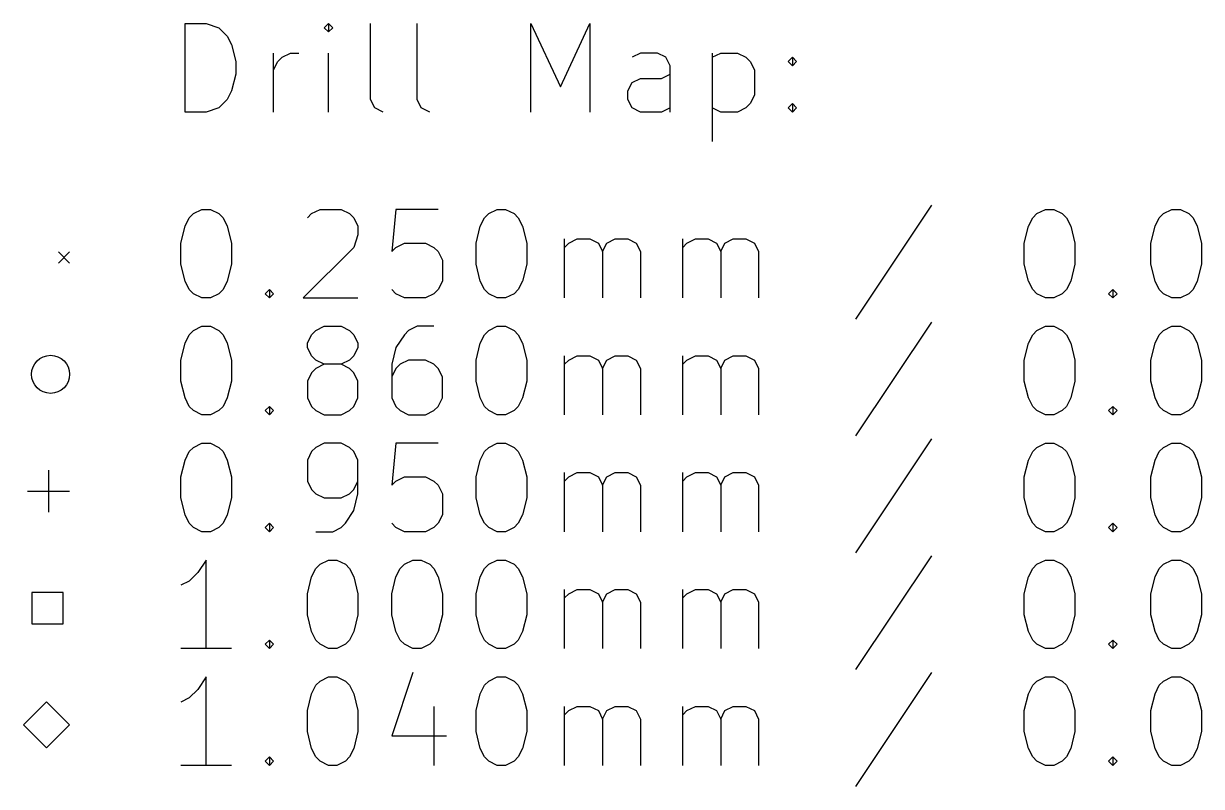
# Model space of a CAD drawing. Extents: x 53 to 275, y -173 to -40.
# Drawn here: x 53.91 to 80.51, y -158.4 to -141.16 of the extents above; entities that cross this region are included whole.
import ezdxf

# ---------------------------------------------------------------- set-up
doc = ezdxf.new("R2010")
doc.units = 0
doc.layers.add('BLACK', color=7, linetype='CONTINUOUS')

msp = doc.modelspace()

# ---------------------------------------------------------------- linework, layer by layer
at = {"layer": 'BLACK', "linetype": 'CONTINUOUS'}
for p, q in [((57.557768, -143.164838), (57.557768, -141.164838)), ((57.557768, -141.164838), (58.033958, -141.164838)), ((58.033958, -141.164838), (58.319673, -141.260076)), ((60.795863, -141.164838), (60.700625, -141.260076)), ((60.891101, -141.260076), (60.795863, -141.164838)), ((60.795863, -141.164838), (60.795863, -141.355314)), ((61.748244, -142.879123), (61.748244, -141.164838)), ((62.795863, -142.879123), (62.795863, -141.164838)), ((65.367292, -143.164838), (65.367292, -141.164838)), ((65.367292, -141.164838), (66.033959, -142.593409)), ((66.033959, -142.593409), (66.700625, -141.164838)), ((66.700625, -141.164838), (66.700625, -143.164838)), ((58.319673, -141.260076), (58.510149, -141.450552)), ((58.510149, -141.450552), (58.605387, -141.641028)), ((60.700625, -141.260076), (60.795863, -141.355314)), ((60.795863, -141.355314), (60.891101, -141.260076)), ((58.605387, -141.641028), (58.700625, -142.02198)), ((58.700625, -142.02198), (58.700625, -142.307695)), ((59.557768, -143.164838), (59.557768, -141.831504)), ((59.557768, -142.212457), (59.653006, -142.02198)), ((59.653006, -142.02198), (59.748244, -141.926742)), ((59.748244, -141.926742), (59.93872, -141.831504)), ((59.93872, -141.831504), (60.129197, -141.831504)), ((60.795863, -143.164838), (60.795863, -141.831504)), ((67.843482, -141.831504), (67.653006, -141.926742)), ((68.224435, -141.831504), (67.843482, -141.831504)), ((68.414911, -141.926742), (68.224435, -141.831504)), ((68.510149, -142.117219), (68.414911, -141.926742)), ((69.46253, -141.831504), (69.46253, -143.831504)), ((69.46253, -141.926742), (69.653006, -141.831504)), ((69.653006, -141.831504), (70.033959, -141.831504)), ((70.033959, -141.831504), (70.224435, -141.926742)), ((70.224435, -141.926742), (70.319673, -142.02198)), ((70.319673, -142.02198), (70.414911, -142.212457)), ((71.176816, -142.02198), (71.272054, -141.926742)), ((71.272054, -142.117219), (71.176816, -142.02198)), ((71.272054, -141.926742), (71.367292, -142.02198)), ((71.272054, -141.926742), (71.272054, -142.117219)), ((71.367292, -142.02198), (71.272054, -142.117219)), ((58.700625, -142.307695), (58.605387, -142.688647)), ((68.319673, -142.402933), (68.510149, -142.307695)), ((68.510149, -143.164838), (68.510149, -142.117219)), ((70.414911, -142.212457), (70.414911, -142.783885)), ((67.557768, -142.688647), (67.653006, -142.498171)), ((67.653006, -142.498171), (67.843482, -142.402933)), ((67.843482, -142.402933), (68.319673, -142.402933)), ((58.605387, -142.688647), (58.510149, -142.879123)), ((67.557768, -142.879123), (67.557768, -142.688647)), ((70.414911, -142.783885), (70.319673, -142.974361)), ((58.319673, -143.0696), (58.033958, -143.164838)), ((58.510149, -142.879123), (58.319673, -143.0696)), ((61.843482, -143.0696), (61.748244, -142.879123)), ((62.033958, -143.164838), (61.843482, -143.0696)), ((62.891101, -143.0696), (62.795863, -142.879123)), ((63.081577, -143.164838), (62.891101, -143.0696)), ((67.653006, -143.0696), (67.557768, -142.879123)), ((67.843482, -143.164838), (67.653006, -143.0696)), ((68.510149, -143.0696), (68.319673, -143.164838)), ((69.653006, -143.164838), (69.46253, -143.0696)), ((70.224435, -143.0696), (70.033959, -143.164838)), ((70.319673, -142.974361), (70.224435, -143.0696)), ((71.176816, -143.0696), (71.272054, -142.974361)), ((71.272054, -143.164838), (71.176816, -143.0696)), ((71.272054, -142.974361), (71.367292, -143.0696)), ((71.272054, -142.974361), (71.272054, -143.164838)), ((71.367292, -143.0696), (71.272054, -143.164838)), ((58.033958, -143.164838), (57.557768, -143.164838)), ((68.319673, -143.164838), (67.843482, -143.164838)), ((70.033959, -143.164838), (69.653006, -143.164838)), ((57.653006, -145.555314), (57.748244, -145.460076)), ((57.748244, -145.460076), (57.93872, -145.364838)), ((57.93872, -145.364838), (58.129197, -145.364838)), ((58.129197, -145.364838), (58.319673, -145.460076)), ((58.319673, -145.460076), (58.414911, -145.555314)), ((60.319673, -145.555314), (60.414911, -145.460076)), ((60.414911, -145.460076), (60.605387, -145.364838)), ((60.605387, -145.364838), (61.081578, -145.364838)), ((61.081578, -145.364838), (61.272054, -145.460076)), ((61.272054, -145.460076), (61.367292, -145.555314)), ((62.319673, -145.364838), (62.224435, -146.317219)), ((63.272054, -145.364838), (62.319673, -145.364838)), ((64.319673, -145.555314), (64.414911, -145.460076)), ((64.414911, -145.460076), (64.605387, -145.364838)), ((64.605387, -145.364838), (64.795864, -145.364838)), ((64.795864, -145.364838), (64.98634, -145.460076)), ((64.98634, -145.460076), (65.081578, -145.555314)), ((74.414912, -145.2696), (72.700627, -147.841028)), ((76.700627, -145.555314), (76.795865, -145.460076)), ((76.795865, -145.460076), (76.986341, -145.364838)), ((76.986341, -145.364838), (77.176818, -145.364838)), ((77.176818, -145.364838), (77.367294, -145.460076)), ((77.367294, -145.460076), (77.462532, -145.555314)), ((79.55777, -145.555314), (79.653008, -145.460076)), ((79.653008, -145.460076), (79.843484, -145.364838)), ((79.843484, -145.364838), (80.033961, -145.364838)), ((80.033961, -145.364838), (80.224437, -145.460076)), ((80.224437, -145.460076), (80.319675, -145.555314)), ((57.46253, -146.126742), (57.557768, -145.74579)), ((57.557768, -145.74579), (57.653006, -145.555314)), ((58.414911, -145.555314), (58.510149, -145.74579)), ((58.510149, -145.74579), (58.605387, -146.126742)), ((61.367292, -145.555314), (61.46253, -145.74579)), ((61.46253, -145.74579), (61.46253, -145.936266)), ((64.129197, -146.126742), (64.224435, -145.74579)), ((64.224435, -145.74579), (64.319673, -145.555314)), ((65.081578, -145.555314), (65.176816, -145.74579)), ((65.176816, -145.74579), (65.272054, -146.126742)), ((76.510151, -146.126742), (76.605389, -145.74579)), ((76.605389, -145.74579), (76.700627, -145.555314)), ((77.462532, -145.555314), (77.55777, -145.74579)), ((77.55777, -145.74579), (77.653008, -146.126742)), ((79.367294, -146.126742), (79.462532, -145.74579)), ((79.462532, -145.74579), (79.55777, -145.555314)), ((80.319675, -145.555314), (80.414913, -145.74579)), ((80.414913, -145.74579), (80.510151, -146.126742)), ((61.46253, -145.936266), (61.367292, -146.22198)), ((66.129197, -147.364838), (66.129197, -146.031504)), ((66.224435, -146.126742), (66.414911, -146.031504)), ((66.414911, -146.031504), (66.700626, -146.031504)), ((66.700626, -146.031504), (66.891102, -146.126742)), ((67.081578, -146.126742), (67.272054, -146.031504)), ((67.272054, -146.031504), (67.557768, -146.031504)), ((67.557768, -146.031504), (67.748245, -146.126742)), ((68.795864, -147.364838), (68.795864, -146.031504)), ((68.891102, -146.126742), (69.081578, -146.031504)), ((69.081578, -146.031504), (69.367293, -146.031504)), ((69.367293, -146.031504), (69.557769, -146.126742)), ((69.748245, -146.126742), (69.938721, -146.031504)), ((69.938721, -146.031504), (70.224435, -146.031504)), ((70.224435, -146.031504), (70.414912, -146.126742)), ((57.46253, -146.602933), (57.46253, -146.126742)), ((58.605387, -146.126742), (58.605387, -146.602933)), ((61.367292, -146.22198), (60.224435, -147.364838)), ((62.224435, -146.317219), (62.319673, -146.22198)), ((62.319673, -146.22198), (62.510149, -146.126742)), ((62.510149, -146.126742), (62.98634, -146.126742)), ((62.98634, -146.126742), (63.176816, -146.22198)), ((63.176816, -146.22198), (63.272054, -146.317219)), ((64.129197, -146.602933), (64.129197, -146.126742)), ((65.272054, -146.126742), (65.272054, -146.602933)), ((66.129197, -146.22198), (66.224435, -146.126742)), ((66.891102, -146.126742), (66.98634, -146.317219)), ((66.98634, -146.317219), (67.081578, -146.126742)), ((67.748245, -146.126742), (67.843483, -146.317219)), ((68.795864, -146.22198), (68.891102, -146.126742)), ((69.557769, -146.126742), (69.653007, -146.317219)), ((69.653007, -146.317219), (69.748245, -146.126742)), ((70.414912, -146.126742), (70.51015, -146.317219)), ((76.510151, -146.602933), (76.510151, -146.126742)), ((77.653008, -146.126742), (77.653008, -146.602933)), ((79.367294, -146.602933), (79.367294, -146.126742)), ((80.510151, -146.126742), (80.510151, -146.602933)), ((54.7, -146.325), (54.95, -146.575)), ((54.95, -146.325), (54.7, -146.575)), ((63.272054, -146.317219), (63.367292, -146.507695)), ((63.367292, -146.507695), (63.367292, -146.983885)), ((66.98634, -146.317219), (66.98634, -147.364838)), ((67.843483, -146.317219), (67.843483, -147.364838)), ((69.653007, -146.317219), (69.653007, -147.364838)), ((70.51015, -146.317219), (70.51015, -147.364838)), ((57.557768, -146.983885), (57.46253, -146.602933)), ((58.605387, -146.602933), (58.510149, -146.983885)), ((64.224435, -146.983885), (64.129197, -146.602933)), ((65.272054, -146.602933), (65.176816, -146.983885)), ((76.605389, -146.983885), (76.510151, -146.602933)), ((77.653008, -146.602933), (77.55777, -146.983885)), ((79.462532, -146.983885), (79.367294, -146.602933)), ((80.510151, -146.602933), (80.414913, -146.983885)), ((57.653006, -147.174361), (57.557768, -146.983885)), ((58.510149, -146.983885), (58.414911, -147.174361)), ((63.367292, -146.983885), (63.272054, -147.174361)), ((64.319673, -147.174361), (64.224435, -146.983885)), ((65.176816, -146.983885), (65.081578, -147.174361)), ((76.700627, -147.174361), (76.605389, -146.983885)), ((77.55777, -146.983885), (77.462532, -147.174361)), ((79.55777, -147.174361), (79.462532, -146.983885)), ((80.414913, -146.983885), (80.319675, -147.174361)), ((57.748244, -147.2696), (57.653006, -147.174361)), ((57.93872, -147.364838), (57.748244, -147.2696)), ((58.319673, -147.2696), (58.129197, -147.364838)), ((58.414911, -147.174361), (58.319673, -147.2696)), ((59.367292, -147.2696), (59.46253, -147.174361)), ((59.46253, -147.364838), (59.367292, -147.2696)), ((59.46253, -147.174361), (59.557768, -147.2696)), ((59.46253, -147.174361), (59.46253, -147.364838)), ((59.557768, -147.2696), (59.46253, -147.364838)), ((62.319673, -147.2696), (62.224435, -147.174361)), ((62.510149, -147.364838), (62.319673, -147.2696)), ((63.176816, -147.2696), (62.98634, -147.364838)), ((63.272054, -147.174361), (63.176816, -147.2696)), ((64.414911, -147.2696), (64.319673, -147.174361)), ((64.605387, -147.364838), (64.414911, -147.2696)), ((64.98634, -147.2696), (64.795864, -147.364838)), ((65.081578, -147.174361), (64.98634, -147.2696)), ((76.795865, -147.2696), (76.700627, -147.174361)), ((76.986341, -147.364838), (76.795865, -147.2696)), ((77.367294, -147.2696), (77.176818, -147.364838)), ((77.462532, -147.174361), (77.367294, -147.2696)), ((78.414913, -147.2696), (78.510151, -147.174361)), ((78.510151, -147.364838), (78.414913, -147.2696)), ((78.510151, -147.174361), (78.605389, -147.2696)), ((78.510151, -147.174361), (78.510151, -147.364838)), ((78.605389, -147.2696), (78.510151, -147.364838)), ((79.653008, -147.2696), (79.55777, -147.174361)), ((79.843484, -147.364838), (79.653008, -147.2696)), ((80.224437, -147.2696), (80.033961, -147.364838)), ((80.319675, -147.174361), (80.224437, -147.2696)), ((58.129197, -147.364838), (57.93872, -147.364838)), ((60.224435, -147.364838), (61.46253, -147.364838)), ((62.98634, -147.364838), (62.510149, -147.364838)), ((64.795864, -147.364838), (64.605387, -147.364838)), ((77.176818, -147.364838), (76.986341, -147.364838)), ((80.033961, -147.364838), (79.843484, -147.364838)), ((57.653006, -148.195314), (57.748244, -148.100076)), ((57.748244, -148.100076), (57.93872, -148.004838)), ((57.93872, -148.004838), (58.129197, -148.004838)), ((58.129197, -148.004838), (58.319673, -148.100076)), ((58.319673, -148.100076), (58.414911, -148.195314)), ((60.414911, -148.195314), (60.510149, -148.100076)), ((60.510149, -148.100076), (60.700625, -148.004838)), ((60.700625, -148.004838), (61.081578, -148.004838)), ((61.081578, -148.004838), (61.272054, -148.100076)), ((61.272054, -148.100076), (61.367292, -148.195314)), ((62.605387, -148.100076), (62.510149, -148.195314)), ((62.795863, -148.004838), (62.605387, -148.100076)), ((63.176816, -148.004838), (62.795863, -148.004838)), ((64.319673, -148.195314), (64.414911, -148.100076)), ((64.414911, -148.100076), (64.605387, -148.004838)), ((64.605387, -148.004838), (64.795864, -148.004838)), ((64.795864, -148.004838), (64.98634, -148.100076)), ((64.98634, -148.100076), (65.081578, -148.195314)), ((74.414912, -147.9096), (72.700627, -150.481028)), ((76.700627, -148.195314), (76.795865, -148.100076)), ((76.795865, -148.100076), (76.986341, -148.004838)), ((76.986341, -148.004838), (77.176818, -148.004838)), ((77.176818, -148.004838), (77.367294, -148.100076)), ((77.367294, -148.100076), (77.462532, -148.195314)), ((79.55777, -148.195314), (79.653008, -148.100076)), ((79.653008, -148.100076), (79.843484, -148.004838)), ((79.843484, -148.004838), (80.033961, -148.004838)), ((80.033961, -148.004838), (80.224437, -148.100076)), ((80.224437, -148.100076), (80.319675, -148.195314)), ((57.46253, -148.766742), (57.557768, -148.38579)), ((57.557768, -148.38579), (57.653006, -148.195314)), ((58.414911, -148.195314), (58.510149, -148.38579)), ((58.510149, -148.38579), (58.605387, -148.766742)), ((60.319673, -148.38579), (60.414911, -148.195314)), ((60.319673, -148.481028), (60.319673, -148.38579)), ((61.367292, -148.195314), (61.46253, -148.38579)), ((61.46253, -148.38579), (61.46253, -148.481028)), ((62.510149, -148.195314), (62.319673, -148.481028)), ((64.129197, -148.766742), (64.224435, -148.38579)), ((64.224435, -148.38579), (64.319673, -148.195314)), ((65.081578, -148.195314), (65.176816, -148.38579)), ((65.176816, -148.38579), (65.272054, -148.766742)), ((76.510151, -148.766742), (76.605389, -148.38579)), ((76.605389, -148.38579), (76.700627, -148.195314)), ((77.462532, -148.195314), (77.55777, -148.38579)), ((77.55777, -148.38579), (77.653008, -148.766742)), ((79.367294, -148.766742), (79.462532, -148.38579)), ((79.462532, -148.38579), (79.55777, -148.195314)), ((80.319675, -148.195314), (80.414913, -148.38579)), ((80.414913, -148.38579), (80.510151, -148.766742)), ((60.414911, -148.671504), (60.319673, -148.481028)), ((60.510149, -148.766742), (60.414911, -148.671504)), ((61.367292, -148.671504), (61.272054, -148.766742)), ((61.46253, -148.481028), (61.367292, -148.671504)), ((62.319673, -148.481028), (62.224435, -148.86198)), ((66.129197, -150.004838), (66.129197, -148.671504)), ((66.224435, -148.766742), (66.414911, -148.671504)), ((66.414911, -148.671504), (66.700626, -148.671504)), ((66.700626, -148.671504), (66.891102, -148.766742)), ((67.081578, -148.766742), (67.272054, -148.671504)), ((67.272054, -148.671504), (67.557768, -148.671504)), ((67.557768, -148.671504), (67.748245, -148.766742)), ((68.795864, -150.004838), (68.795864, -148.671504)), ((68.891102, -148.766742), (69.081578, -148.671504)), ((69.081578, -148.671504), (69.367293, -148.671504)), ((69.367293, -148.671504), (69.557769, -148.766742)), ((69.748245, -148.766742), (69.938721, -148.671504)), ((69.938721, -148.671504), (70.224435, -148.671504)), ((70.224435, -148.671504), (70.414912, -148.766742)), ((57.46253, -149.242933), (57.46253, -148.766742)), ((58.605387, -148.766742), (58.605387, -149.242933)), ((60.510149, -148.957219), (60.414911, -149.052457)), ((60.700625, -148.86198), (60.510149, -148.766742)), ((60.700625, -148.86198), (60.510149, -148.957219)), ((61.081578, -148.86198), (60.700625, -148.86198)), ((61.272054, -148.766742), (61.081578, -148.86198)), ((61.272054, -148.957219), (61.081578, -148.86198)), ((61.367292, -149.052457), (61.272054, -148.957219)), ((62.224435, -148.86198), (62.224435, -149.623885)), ((62.319673, -148.957219), (62.224435, -149.147695)), ((62.414911, -148.86198), (62.319673, -148.957219)), ((62.605387, -148.766742), (62.414911, -148.86198)), ((62.98634, -148.766742), (62.605387, -148.766742)), ((63.176816, -148.86198), (62.98634, -148.766742)), ((63.272054, -148.957219), (63.176816, -148.86198)), ((63.367292, -149.147695), (63.272054, -148.957219)), ((64.129197, -149.242933), (64.129197, -148.766742)), ((65.272054, -148.766742), (65.272054, -149.242933)), ((66.129197, -148.86198), (66.224435, -148.766742)), ((66.891102, -148.766742), (66.98634, -148.957219)), ((66.98634, -148.957219), (67.081578, -148.766742)), ((66.98634, -148.957219), (66.98634, -150.004838)), ((67.748245, -148.766742), (67.843483, -148.957219)), ((67.843483, -148.957219), (67.843483, -150.004838)), ((68.795864, -148.86198), (68.891102, -148.766742)), ((69.557769, -148.766742), (69.653007, -148.957219)), ((69.653007, -148.957219), (69.748245, -148.766742)), ((69.653007, -148.957219), (69.653007, -150.004838)), ((70.414912, -148.766742), (70.51015, -148.957219)), ((70.51015, -148.957219), (70.51015, -150.004838)), ((76.510151, -149.242933), (76.510151, -148.766742)), ((77.653008, -148.766742), (77.653008, -149.242933)), ((79.367294, -149.242933), (79.367294, -148.766742)), ((80.510151, -148.766742), (80.510151, -149.242933)), ((60.414911, -149.052457), (60.319673, -149.242933)), ((61.46253, -149.242933), (61.367292, -149.052457)), ((63.367292, -149.623885), (63.367292, -149.147695)), ((57.557768, -149.623885), (57.46253, -149.242933)), ((58.605387, -149.242933), (58.510149, -149.623885)), ((60.319673, -149.242933), (60.319673, -149.623885)), ((61.46253, -149.623885), (61.46253, -149.242933)), ((64.224435, -149.623885), (64.129197, -149.242933)), ((65.272054, -149.242933), (65.176816, -149.623885)), ((76.605389, -149.623885), (76.510151, -149.242933)), ((77.653008, -149.242933), (77.55777, -149.623885)), ((79.462532, -149.623885), (79.367294, -149.242933)), ((80.510151, -149.242933), (80.414913, -149.623885)), ((57.653006, -149.814361), (57.557768, -149.623885)), ((58.510149, -149.623885), (58.414911, -149.814361)), ((60.319673, -149.623885), (60.414911, -149.814361)), ((61.367292, -149.814361), (61.46253, -149.623885)), ((62.224435, -149.623885), (62.319673, -149.814361)), ((63.272054, -149.814361), (63.367292, -149.623885)), ((64.319673, -149.814361), (64.224435, -149.623885)), ((65.176816, -149.623885), (65.081578, -149.814361)), ((76.700627, -149.814361), (76.605389, -149.623885)), ((77.55777, -149.623885), (77.462532, -149.814361)), ((79.55777, -149.814361), (79.462532, -149.623885)), ((80.414913, -149.623885), (80.319675, -149.814361)), ((57.748244, -149.9096), (57.653006, -149.814361)), ((57.93872, -150.004838), (57.748244, -149.9096)), ((58.129197, -150.004838), (57.93872, -150.004838)), ((58.319673, -149.9096), (58.129197, -150.004838)), ((58.414911, -149.814361), (58.319673, -149.9096)), ((59.367292, -149.9096), (59.46253, -149.814361)), ((59.46253, -150.004838), (59.367292, -149.9096)), ((59.46253, -149.814361), (59.557768, -149.9096)), ((59.46253, -149.814361), (59.46253, -150.004838)), ((59.557768, -149.9096), (59.46253, -150.004838)), ((60.414911, -149.814361), (60.510149, -149.9096)), ((60.510149, -149.9096), (60.700625, -150.004838)), ((60.700625, -150.004838), (61.081578, -150.004838)), ((61.081578, -150.004838), (61.272054, -149.9096)), ((61.272054, -149.9096), (61.367292, -149.814361)), ((62.319673, -149.814361), (62.414911, -149.9096)), ((62.414911, -149.9096), (62.605387, -150.004838)), ((62.605387, -150.004838), (62.98634, -150.004838)), ((62.98634, -150.004838), (63.176816, -149.9096)), ((63.176816, -149.9096), (63.272054, -149.814361)), ((64.414911, -149.9096), (64.319673, -149.814361)), ((64.605387, -150.004838), (64.414911, -149.9096)), ((64.795864, -150.004838), (64.605387, -150.004838)), ((64.98634, -149.9096), (64.795864, -150.004838)), ((65.081578, -149.814361), (64.98634, -149.9096)), ((76.795865, -149.9096), (76.700627, -149.814361)), ((76.986341, -150.004838), (76.795865, -149.9096)), ((77.176818, -150.004838), (76.986341, -150.004838)), ((77.367294, -149.9096), (77.176818, -150.004838)), ((77.462532, -149.814361), (77.367294, -149.9096)), ((78.414913, -149.9096), (78.510151, -149.814361)), ((78.510151, -150.004838), (78.414913, -149.9096)), ((78.510151, -149.814361), (78.605389, -149.9096)), ((78.510151, -149.814361), (78.510151, -150.004838)), ((78.605389, -149.9096), (78.510151, -150.004838)), ((79.653008, -149.9096), (79.55777, -149.814361)), ((79.843484, -150.004838), (79.653008, -149.9096)), ((80.033961, -150.004838), (79.843484, -150.004838)), ((80.224437, -149.9096), (80.033961, -150.004838)), ((80.319675, -149.814361), (80.224437, -149.9096)), ((74.414912, -150.5496), (72.700627, -153.121028)), ((57.653006, -150.835314), (57.748244, -150.740076)), ((57.748244, -150.740076), (57.93872, -150.644838)), ((57.93872, -150.644838), (58.129197, -150.644838)), ((58.129197, -150.644838), (58.319673, -150.740076)), ((58.319673, -150.740076), (58.414911, -150.835314)), ((60.510149, -150.740076), (60.414911, -150.835314)), ((60.700625, -150.644838), (60.510149, -150.740076)), ((61.081578, -150.644838), (60.700625, -150.644838)), ((61.272054, -150.740076), (61.081578, -150.644838)), ((61.367292, -150.835314), (61.272054, -150.740076)), ((62.319673, -150.644838), (62.224435, -151.597219)), ((63.272054, -150.644838), (62.319673, -150.644838)), ((64.319673, -150.835314), (64.414911, -150.740076)), ((64.414911, -150.740076), (64.605387, -150.644838)), ((64.605387, -150.644838), (64.795864, -150.644838)), ((64.795864, -150.644838), (64.98634, -150.740076)), ((64.98634, -150.740076), (65.081578, -150.835314)), ((76.700627, -150.835314), (76.795865, -150.740076)), ((76.795865, -150.740076), (76.986341, -150.644838)), ((76.986341, -150.644838), (77.176818, -150.644838)), ((77.176818, -150.644838), (77.367294, -150.740076)), ((77.367294, -150.740076), (77.462532, -150.835314)), ((79.55777, -150.835314), (79.653008, -150.740076)), ((79.653008, -150.740076), (79.843484, -150.644838)), ((79.843484, -150.644838), (80.033961, -150.644838)), ((80.033961, -150.644838), (80.224437, -150.740076)), ((80.224437, -150.740076), (80.319675, -150.835314)), ((57.46253, -151.406742), (57.557768, -151.02579)), ((57.557768, -151.02579), (57.653006, -150.835314)), ((58.414911, -150.835314), (58.510149, -151.02579)), ((58.510149, -151.02579), (58.605387, -151.406742)), ((60.414911, -150.835314), (60.319673, -151.02579)), ((60.319673, -151.02579), (60.319673, -151.50198)), ((61.46253, -151.02579), (61.367292, -150.835314)), ((61.46253, -151.787695), (61.46253, -151.02579)), ((64.129197, -151.406742), (64.224435, -151.02579)), ((64.224435, -151.02579), (64.319673, -150.835314)), ((65.081578, -150.835314), (65.176816, -151.02579)), ((65.176816, -151.02579), (65.272054, -151.406742)), ((76.510151, -151.406742), (76.605389, -151.02579)), ((76.605389, -151.02579), (76.700627, -150.835314)), ((77.462532, -150.835314), (77.55777, -151.02579)), ((77.55777, -151.02579), (77.653008, -151.406742)), ((79.367294, -151.406742), (79.462532, -151.02579)), ((79.462532, -151.02579), (79.55777, -150.835314)), ((80.319675, -150.835314), (80.414913, -151.02579)), ((80.414913, -151.02579), (80.510151, -151.406742)), ((54.475, -151.255), (54.475, -152.205)), ((66.129197, -152.644838), (66.129197, -151.311504)), ((66.224435, -151.406742), (66.414911, -151.311504)), ((66.414911, -151.311504), (66.700626, -151.311504)), ((66.700626, -151.311504), (66.891102, -151.406742)), ((67.081578, -151.406742), (67.272054, -151.311504)), ((67.272054, -151.311504), (67.557768, -151.311504)), ((67.557768, -151.311504), (67.748245, -151.406742)), ((68.795864, -152.644838), (68.795864, -151.311504)), ((68.891102, -151.406742), (69.081578, -151.311504)), ((69.081578, -151.311504), (69.367293, -151.311504)), ((69.367293, -151.311504), (69.557769, -151.406742)), ((69.748245, -151.406742), (69.938721, -151.311504)), ((69.938721, -151.311504), (70.224435, -151.311504)), ((70.224435, -151.311504), (70.414912, -151.406742)), ((57.46253, -151.882933), (57.46253, -151.406742)), ((58.605387, -151.406742), (58.605387, -151.882933)), ((60.319673, -151.50198), (60.414911, -151.692457)), ((61.367292, -151.692457), (61.46253, -151.50198)), ((62.224435, -151.597219), (62.319673, -151.50198)), ((62.319673, -151.50198), (62.510149, -151.406742)), ((62.510149, -151.406742), (62.98634, -151.406742)), ((62.98634, -151.406742), (63.176816, -151.50198)), ((63.176816, -151.50198), (63.272054, -151.597219)), ((63.272054, -151.597219), (63.367292, -151.787695)), ((64.129197, -151.882933), (64.129197, -151.406742)), ((65.272054, -151.406742), (65.272054, -151.882933)), ((66.129197, -151.50198), (66.224435, -151.406742)), ((66.891102, -151.406742), (66.98634, -151.597219)), ((66.98634, -151.597219), (67.081578, -151.406742)), ((66.98634, -151.597219), (66.98634, -152.644838)), ((67.748245, -151.406742), (67.843483, -151.597219)), ((67.843483, -151.597219), (67.843483, -152.644838)), ((68.795864, -151.50198), (68.891102, -151.406742)), ((69.557769, -151.406742), (69.653007, -151.597219)), ((69.653007, -151.597219), (69.748245, -151.406742)), ((69.653007, -151.597219), (69.653007, -152.644838)), ((70.414912, -151.406742), (70.51015, -151.597219)), ((70.51015, -151.597219), (70.51015, -152.644838)), ((76.510151, -151.882933), (76.510151, -151.406742)), ((77.653008, -151.406742), (77.653008, -151.882933)), ((79.367294, -151.882933), (79.367294, -151.406742)), ((80.510151, -151.406742), (80.510151, -151.882933)), ((54, -151.73), (54.95, -151.73)), ((57.557768, -152.263885), (57.46253, -151.882933)), ((58.605387, -151.882933), (58.510149, -152.263885)), ((60.414911, -151.692457), (60.510149, -151.787695)), ((60.510149, -151.787695), (60.700625, -151.882933)), ((60.700625, -151.882933), (61.081578, -151.882933)), ((61.081578, -151.882933), (61.272054, -151.787695)), ((61.272054, -151.787695), (61.367292, -151.692457)), ((61.367292, -152.168647), (61.46253, -151.787695)), ((63.367292, -151.787695), (63.367292, -152.263885)), ((64.224435, -152.263885), (64.129197, -151.882933)), ((65.272054, -151.882933), (65.176816, -152.263885)), ((76.605389, -152.263885), (76.510151, -151.882933)), ((77.653008, -151.882933), (77.55777, -152.263885)), ((79.462532, -152.263885), (79.367294, -151.882933)), ((80.510151, -151.882933), (80.414913, -152.263885)), ((57.653006, -152.454361), (57.557768, -152.263885)), ((58.510149, -152.263885), (58.414911, -152.454361)), ((61.176816, -152.454361), (61.367292, -152.168647)), ((63.367292, -152.263885), (63.272054, -152.454361)), ((64.319673, -152.454361), (64.224435, -152.263885)), ((65.176816, -152.263885), (65.081578, -152.454361)), ((76.700627, -152.454361), (76.605389, -152.263885)), ((77.55777, -152.263885), (77.462532, -152.454361)), ((79.55777, -152.454361), (79.462532, -152.263885)), ((80.414913, -152.263885), (80.319675, -152.454361)), ((57.748244, -152.5496), (57.653006, -152.454361)), ((57.93872, -152.644838), (57.748244, -152.5496)), ((58.129197, -152.644838), (57.93872, -152.644838)), ((58.319673, -152.5496), (58.129197, -152.644838)), ((58.414911, -152.454361), (58.319673, -152.5496)), ((59.367292, -152.5496), (59.46253, -152.454361)), ((59.46253, -152.644838), (59.367292, -152.5496)), ((59.46253, -152.454361), (59.557768, -152.5496)), ((59.46253, -152.454361), (59.46253, -152.644838)), ((59.557768, -152.5496), (59.46253, -152.644838)), ((60.510149, -152.644838), (60.891101, -152.644838)), ((60.891101, -152.644838), (61.081578, -152.5496)), ((61.081578, -152.5496), (61.176816, -152.454361)), ((62.319673, -152.5496), (62.224435, -152.454361)), ((62.510149, -152.644838), (62.319673, -152.5496)), ((62.98634, -152.644838), (62.510149, -152.644838)), ((63.176816, -152.5496), (62.98634, -152.644838)), ((63.272054, -152.454361), (63.176816, -152.5496)), ((64.414911, -152.5496), (64.319673, -152.454361)), ((64.605387, -152.644838), (64.414911, -152.5496)), ((64.795864, -152.644838), (64.605387, -152.644838)), ((64.98634, -152.5496), (64.795864, -152.644838)), ((65.081578, -152.454361), (64.98634, -152.5496)), ((76.795865, -152.5496), (76.700627, -152.454361)), ((76.986341, -152.644838), (76.795865, -152.5496)), ((77.176818, -152.644838), (76.986341, -152.644838)), ((77.367294, -152.5496), (77.176818, -152.644838)), ((77.462532, -152.454361), (77.367294, -152.5496)), ((78.414913, -152.5496), (78.510151, -152.454361)), ((78.510151, -152.644838), (78.414913, -152.5496)), ((78.510151, -152.454361), (78.605389, -152.5496)), ((78.510151, -152.454361), (78.510151, -152.644838)), ((78.605389, -152.5496), (78.510151, -152.644838)), ((79.653008, -152.5496), (79.55777, -152.454361)), ((79.843484, -152.644838), (79.653008, -152.5496)), ((80.033961, -152.644838), (79.843484, -152.644838)), ((80.224437, -152.5496), (80.033961, -152.644838)), ((80.319675, -152.454361), (80.224437, -152.5496)), ((74.414912, -153.1896), (72.700627, -155.761028)), ((58.033958, -153.284838), (57.843482, -153.570552)), ((58.033958, -155.284838), (58.033958, -153.284838)), ((60.414911, -153.66579), (60.510149, -153.475314)), ((60.510149, -153.475314), (60.605387, -153.380076)), ((60.605387, -153.380076), (60.795863, -153.284838)), ((60.795863, -153.284838), (60.98634, -153.284838)), ((60.98634, -153.284838), (61.176816, -153.380076)), ((61.176816, -153.380076), (61.272054, -153.475314)), ((61.272054, -153.475314), (61.367292, -153.66579)), ((62.319673, -153.66579), (62.414911, -153.475314)), ((62.414911, -153.475314), (62.510149, -153.380076)), ((62.510149, -153.380076), (62.700625, -153.284838)), ((62.700625, -153.284838), (62.891102, -153.284838)), ((62.891102, -153.284838), (63.081578, -153.380076)), ((63.081578, -153.380076), (63.176816, -153.475314)), ((63.176816, -153.475314), (63.272054, -153.66579)), ((64.224435, -153.66579), (64.319673, -153.475314)), ((64.319673, -153.475314), (64.414911, -153.380076)), ((64.414911, -153.380076), (64.605387, -153.284838)), ((64.605387, -153.284838), (64.795864, -153.284838)), ((64.795864, -153.284838), (64.98634, -153.380076)), ((64.98634, -153.380076), (65.081578, -153.475314)), ((65.081578, -153.475314), (65.176816, -153.66579)), ((76.605389, -153.66579), (76.700627, -153.475314)), ((76.700627, -153.475314), (76.795865, -153.380076)), ((76.795865, -153.380076), (76.986341, -153.284838)), ((76.986341, -153.284838), (77.176818, -153.284838)), ((77.176818, -153.284838), (77.367294, -153.380076)), ((77.367294, -153.380076), (77.462532, -153.475314)), ((77.462532, -153.475314), (77.55777, -153.66579)), ((79.462532, -153.66579), (79.55777, -153.475314)), ((79.55777, -153.475314), (79.653008, -153.380076)), ((79.653008, -153.380076), (79.843484, -153.284838)), ((79.843484, -153.284838), (80.033961, -153.284838)), ((80.033961, -153.284838), (80.224437, -153.380076)), ((80.224437, -153.380076), (80.319675, -153.475314)), ((80.319675, -153.475314), (80.414913, -153.66579)), ((57.843482, -153.570552), (57.653006, -153.761028)), ((60.319673, -154.046742), (60.414911, -153.66579)), ((61.367292, -153.66579), (61.46253, -154.046742)), ((62.224435, -154.046742), (62.319673, -153.66579)), ((63.272054, -153.66579), (63.367292, -154.046742)), ((64.129197, -154.046742), (64.224435, -153.66579)), ((65.176816, -153.66579), (65.272054, -154.046742)), ((76.510151, -154.046742), (76.605389, -153.66579)), ((77.55777, -153.66579), (77.653008, -154.046742)), ((79.367294, -154.046742), (79.462532, -153.66579)), ((80.414913, -153.66579), (80.510151, -154.046742)), ((57.653006, -153.761028), (57.46253, -153.856266)), ((66.129197, -155.284838), (66.129197, -153.951504)), ((66.224435, -154.046742), (66.414911, -153.951504)), ((66.414911, -153.951504), (66.700626, -153.951504)), ((66.700626, -153.951504), (66.891102, -154.046742)), ((67.081578, -154.046742), (67.272054, -153.951504)), ((67.272054, -153.951504), (67.557768, -153.951504)), ((67.557768, -153.951504), (67.748245, -154.046742)), ((68.795864, -155.284838), (68.795864, -153.951504)), ((68.891102, -154.046742), (69.081578, -153.951504)), ((69.081578, -153.951504), (69.367293, -153.951504)), ((69.367293, -153.951504), (69.557769, -154.046742)), ((69.748245, -154.046742), (69.938721, -153.951504)), ((69.938721, -153.951504), (70.224435, -153.951504)), ((70.224435, -153.951504), (70.414912, -154.046742)), ((54.803557, -154.016443), (54.096443, -154.016443)), ((54.096443, -154.016443), (54.096443, -154.723557)), ((54.803557, -154.723557), (54.803557, -154.016443)), ((60.319673, -154.522933), (60.319673, -154.046742)), ((61.46253, -154.046742), (61.46253, -154.522933)), ((62.224435, -154.522933), (62.224435, -154.046742)), ((63.367292, -154.046742), (63.367292, -154.522933)), ((64.129197, -154.522933), (64.129197, -154.046742)), ((65.272054, -154.046742), (65.272054, -154.522933)), ((66.129197, -154.14198), (66.224435, -154.046742)), ((66.891102, -154.046742), (66.98634, -154.237219)), ((66.98634, -154.237219), (67.081578, -154.046742)), ((66.98634, -154.237219), (66.98634, -155.284838)), ((67.748245, -154.046742), (67.843483, -154.237219)), ((67.843483, -154.237219), (67.843483, -155.284838)), ((68.795864, -154.14198), (68.891102, -154.046742)), ((69.557769, -154.046742), (69.653007, -154.237219)), ((69.653007, -154.237219), (69.748245, -154.046742)), ((69.653007, -154.237219), (69.653007, -155.284838)), ((70.414912, -154.046742), (70.51015, -154.237219)), ((70.51015, -154.237219), (70.51015, -155.284838)), ((76.510151, -154.522933), (76.510151, -154.046742)), ((77.653008, -154.046742), (77.653008, -154.522933)), ((79.367294, -154.522933), (79.367294, -154.046742)), ((80.510151, -154.046742), (80.510151, -154.522933)), ((60.414911, -154.903885), (60.319673, -154.522933)), ((61.46253, -154.522933), (61.367292, -154.903885)), ((62.319673, -154.903885), (62.224435, -154.522933)), ((63.367292, -154.522933), (63.272054, -154.903885)), ((64.224435, -154.903885), (64.129197, -154.522933)), ((65.272054, -154.522933), (65.176816, -154.903885)), ((76.605389, -154.903885), (76.510151, -154.522933)), ((77.653008, -154.522933), (77.55777, -154.903885)), ((79.462532, -154.903885), (79.367294, -154.522933)), ((80.510151, -154.522933), (80.414913, -154.903885)), ((54.096443, -154.723557), (54.803557, -154.723557)), ((60.510149, -155.094361), (60.414911, -154.903885)), ((61.367292, -154.903885), (61.272054, -155.094361)), ((62.414911, -155.094361), (62.319673, -154.903885)), ((63.272054, -154.903885), (63.176816, -155.094361)), ((64.319673, -155.094361), (64.224435, -154.903885)), ((65.176816, -154.903885), (65.081578, -155.094361)), ((76.700627, -155.094361), (76.605389, -154.903885)), ((77.55777, -154.903885), (77.462532, -155.094361)), ((79.55777, -155.094361), (79.462532, -154.903885)), ((80.414913, -154.903885), (80.319675, -155.094361)), ((58.605387, -155.284838), (57.46253, -155.284838)), ((59.367292, -155.1896), (59.46253, -155.094361)), ((59.46253, -155.284838), (59.367292, -155.1896)), ((59.46253, -155.094361), (59.557768, -155.1896)), ((59.46253, -155.094361), (59.46253, -155.284838)), ((59.557768, -155.1896), (59.46253, -155.284838)), ((60.605387, -155.1896), (60.510149, -155.094361)), ((60.795863, -155.284838), (60.605387, -155.1896)), ((60.98634, -155.284838), (60.795863, -155.284838)), ((61.176816, -155.1896), (60.98634, -155.284838)), ((61.272054, -155.094361), (61.176816, -155.1896)), ((62.510149, -155.1896), (62.414911, -155.094361)), ((62.700625, -155.284838), (62.510149, -155.1896)), ((62.891102, -155.284838), (62.700625, -155.284838)), ((63.081578, -155.1896), (62.891102, -155.284838)), ((63.176816, -155.094361), (63.081578, -155.1896)), ((64.414911, -155.1896), (64.319673, -155.094361)), ((64.605387, -155.284838), (64.414911, -155.1896)), ((64.795864, -155.284838), (64.605387, -155.284838)), ((64.98634, -155.1896), (64.795864, -155.284838)), ((65.081578, -155.094361), (64.98634, -155.1896)), ((76.795865, -155.1896), (76.700627, -155.094361)), ((76.986341, -155.284838), (76.795865, -155.1896)), ((77.176818, -155.284838), (76.986341, -155.284838)), ((77.367294, -155.1896), (77.176818, -155.284838)), ((77.462532, -155.094361), (77.367294, -155.1896)), ((78.414913, -155.1896), (78.510151, -155.094361)), ((78.510151, -155.284838), (78.414913, -155.1896)), ((78.510151, -155.094361), (78.605389, -155.1896)), ((78.510151, -155.094361), (78.510151, -155.284838)), ((78.605389, -155.1896), (78.510151, -155.284838)), ((79.653008, -155.1896), (79.55777, -155.094361)), ((79.843484, -155.284838), (79.653008, -155.1896)), ((80.033961, -155.284838), (79.843484, -155.284838)), ((80.224437, -155.1896), (80.033961, -155.284838)), ((80.319675, -155.094361), (80.224437, -155.1896)), ((62.700625, -155.8296), (62.224435, -157.258171)), ((74.414912, -155.8296), (72.700627, -158.401028)), ((58.033958, -155.924838), (57.843482, -156.210552)), ((58.033958, -157.924838), (58.033958, -155.924838)), ((60.414911, -156.30579), (60.510149, -156.115314)), ((60.510149, -156.115314), (60.605387, -156.020076)), ((60.605387, -156.020076), (60.795863, -155.924838)), ((60.795863, -155.924838), (60.98634, -155.924838)), ((60.98634, -155.924838), (61.176816, -156.020076)), ((61.176816, -156.020076), (61.272054, -156.115314)), ((61.272054, -156.115314), (61.367292, -156.30579)), ((64.224435, -156.30579), (64.319673, -156.115314)), ((64.319673, -156.115314), (64.414911, -156.020076)), ((64.414911, -156.020076), (64.605387, -155.924838)), ((64.605387, -155.924838), (64.795864, -155.924838)), ((64.795864, -155.924838), (64.98634, -156.020076)), ((64.98634, -156.020076), (65.081578, -156.115314)), ((65.081578, -156.115314), (65.176816, -156.30579)), ((76.605389, -156.30579), (76.700627, -156.115314)), ((76.700627, -156.115314), (76.795865, -156.020076)), ((76.795865, -156.020076), (76.986341, -155.924838)), ((76.986341, -155.924838), (77.176818, -155.924838)), ((77.176818, -155.924838), (77.367294, -156.020076)), ((77.367294, -156.020076), (77.462532, -156.115314)), ((77.462532, -156.115314), (77.55777, -156.30579)), ((79.462532, -156.30579), (79.55777, -156.115314)), ((79.55777, -156.115314), (79.653008, -156.020076)), ((79.653008, -156.020076), (79.843484, -155.924838)), ((79.843484, -155.924838), (80.033961, -155.924838)), ((80.033961, -155.924838), (80.224437, -156.020076)), ((80.224437, -156.020076), (80.319675, -156.115314)), ((80.319675, -156.115314), (80.414913, -156.30579)), ((57.653006, -156.401028), (57.46253, -156.496266)), ((57.843482, -156.210552), (57.653006, -156.401028)), ((60.319673, -156.686742), (60.414911, -156.30579)), ((61.367292, -156.30579), (61.46253, -156.686742)), ((64.129197, -156.686742), (64.224435, -156.30579)), ((65.176816, -156.30579), (65.272054, -156.686742)), ((76.510151, -156.686742), (76.605389, -156.30579)), ((77.55777, -156.30579), (77.653008, -156.686742)), ((79.367294, -156.686742), (79.462532, -156.30579)), ((80.414913, -156.30579), (80.510151, -156.686742)), ((54.43, -156.49), (53.91, -157.01)), ((54.95, -157.01), (54.43, -156.49)), ((63.176816, -156.591504), (63.176816, -157.924838)), ((66.129197, -157.924838), (66.129197, -156.591504)), ((66.224435, -156.686742), (66.414911, -156.591504)), ((66.414911, -156.591504), (66.700626, -156.591504)), ((66.700626, -156.591504), (66.891102, -156.686742)), ((67.081578, -156.686742), (67.272054, -156.591504)), ((67.272054, -156.591504), (67.557768, -156.591504)), ((67.557768, -156.591504), (67.748245, -156.686742)), ((68.795864, -157.924838), (68.795864, -156.591504)), ((68.891102, -156.686742), (69.081578, -156.591504)), ((69.081578, -156.591504), (69.367293, -156.591504)), ((69.367293, -156.591504), (69.557769, -156.686742)), ((69.748245, -156.686742), (69.938721, -156.591504)), ((69.938721, -156.591504), (70.224435, -156.591504)), ((70.224435, -156.591504), (70.414912, -156.686742)), ((60.319673, -157.162933), (60.319673, -156.686742)), ((61.46253, -156.686742), (61.46253, -157.162933)), ((64.129197, -157.162933), (64.129197, -156.686742)), ((65.272054, -156.686742), (65.272054, -157.162933)), ((66.129197, -156.78198), (66.224435, -156.686742)), ((66.891102, -156.686742), (66.98634, -156.877219)), ((66.98634, -156.877219), (67.081578, -156.686742)), ((66.98634, -156.877219), (66.98634, -157.924838)), ((67.748245, -156.686742), (67.843483, -156.877219)), ((67.843483, -156.877219), (67.843483, -157.924838)), ((68.795864, -156.78198), (68.891102, -156.686742)), ((69.557769, -156.686742), (69.653007, -156.877219)), ((69.653007, -156.877219), (69.748245, -156.686742)), ((69.653007, -156.877219), (69.653007, -157.924838)), ((70.414912, -156.686742), (70.51015, -156.877219)), ((70.51015, -156.877219), (70.51015, -157.924838)), ((76.510151, -157.162933), (76.510151, -156.686742)), ((77.653008, -156.686742), (77.653008, -157.162933)), ((79.367294, -157.162933), (79.367294, -156.686742)), ((80.510151, -156.686742), (80.510151, -157.162933)), ((53.91, -157.01), (54.43, -157.53)), ((54.43, -157.53), (54.95, -157.01)), ((60.414911, -157.543885), (60.319673, -157.162933)), ((61.46253, -157.162933), (61.367292, -157.543885)), ((64.224435, -157.543885), (64.129197, -157.162933)), ((65.272054, -157.162933), (65.176816, -157.543885)), ((76.605389, -157.543885), (76.510151, -157.162933)), ((77.653008, -157.162933), (77.55777, -157.543885)), ((79.462532, -157.543885), (79.367294, -157.162933)), ((80.510151, -157.162933), (80.414913, -157.543885)), ((62.224435, -157.258171), (63.46253, -157.258171)), ((59.367292, -157.8296), (59.46253, -157.734361)), ((59.46253, -157.734361), (59.557768, -157.8296)), ((59.46253, -157.734361), (59.46253, -157.924838)), ((60.510149, -157.734361), (60.414911, -157.543885)), ((60.605387, -157.8296), (60.510149, -157.734361)), ((61.272054, -157.734361), (61.176816, -157.8296)), ((61.367292, -157.543885), (61.272054, -157.734361)), ((64.319673, -157.734361), (64.224435, -157.543885)), ((64.414911, -157.8296), (64.319673, -157.734361)), ((65.081578, -157.734361), (64.98634, -157.8296)), ((65.176816, -157.543885), (65.081578, -157.734361)), ((76.700627, -157.734361), (76.605389, -157.543885)), ((76.795865, -157.8296), (76.700627, -157.734361)), ((77.462532, -157.734361), (77.367294, -157.8296)), ((77.55777, -157.543885), (77.462532, -157.734361)), ((78.414913, -157.8296), (78.510151, -157.734361)), ((78.510151, -157.734361), (78.605389, -157.8296)), ((78.510151, -157.734361), (78.510151, -157.924838)), ((79.55777, -157.734361), (79.462532, -157.543885)), ((79.653008, -157.8296), (79.55777, -157.734361)), ((80.319675, -157.734361), (80.224437, -157.8296)), ((80.414913, -157.543885), (80.319675, -157.734361)), ((58.605387, -157.924838), (57.46253, -157.924838)), ((59.46253, -157.924838), (59.367292, -157.8296)), ((59.557768, -157.8296), (59.46253, -157.924838)), ((60.795863, -157.924838), (60.605387, -157.8296)), ((60.98634, -157.924838), (60.795863, -157.924838)), ((61.176816, -157.8296), (60.98634, -157.924838)), ((64.605387, -157.924838), (64.414911, -157.8296)), ((64.795864, -157.924838), (64.605387, -157.924838)), ((64.98634, -157.8296), (64.795864, -157.924838)), ((76.986341, -157.924838), (76.795865, -157.8296)), ((77.176818, -157.924838), (76.986341, -157.924838)), ((77.367294, -157.8296), (77.176818, -157.924838)), ((78.510151, -157.924838), (78.414913, -157.8296)), ((78.605389, -157.8296), (78.510151, -157.924838)), ((79.843484, -157.924838), (79.653008, -157.8296)), ((80.033961, -157.924838), (79.843484, -157.924838)), ((80.224437, -157.8296), (80.033961, -157.924838))]:
    msp.add_line(p, q, dxfattribs=at)
at = {"layer": 'BLACK'}
msp.add_circle((54.520004, -149.09), 0.429996, dxfattribs=at)

doc.saveas('drawing.dxf')
